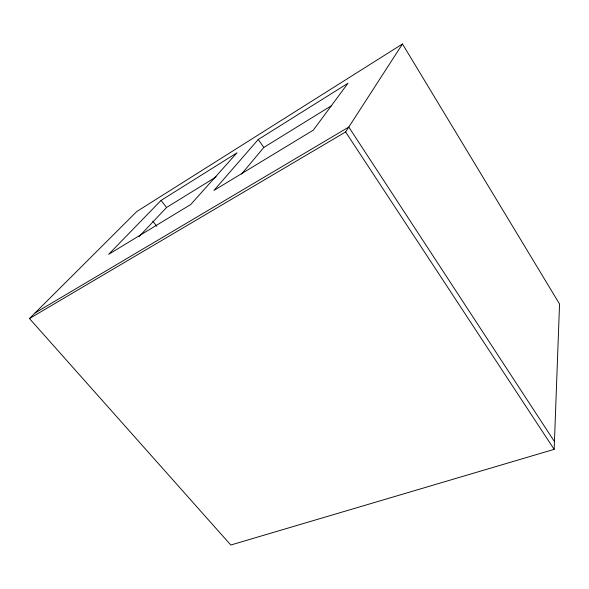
<?xml version="1.0" encoding="UTF-8"?>
<svg xmlns="http://www.w3.org/2000/svg" width="589" height="589" viewBox="0 0 589 589"><rect width="100%" height="100%" fill="white"/><g stroke="black" fill="none" stroke-linecap="round" stroke-linejoin="round"><path stroke-width="0.88" d="M554.153 449.348L559.55 304.005L402.486 43.984L136.795 211.517L29.45 318.539L230.8 545.016L554.153 449.348L345.633 131.951L402.486 43.984M241.564 174.042L263.82 147.441L331.732 105.519M258.247 139.497L213.947 190.431L313.311 130.14L347.974 83.263L258.247 139.497L263.82 147.441M138.886 236.785L166.547 207.49L216.185 176.847M161.084 200.4L108.634 254.33L190.726 204.523L237.006 152.816L161.084 200.4L166.547 207.49M35.045 312.958L348.798 127.055L554.44 441.595M29.45 318.539L345.633 131.951M152.794 221.162L156.755 226.213"/></g></svg>
